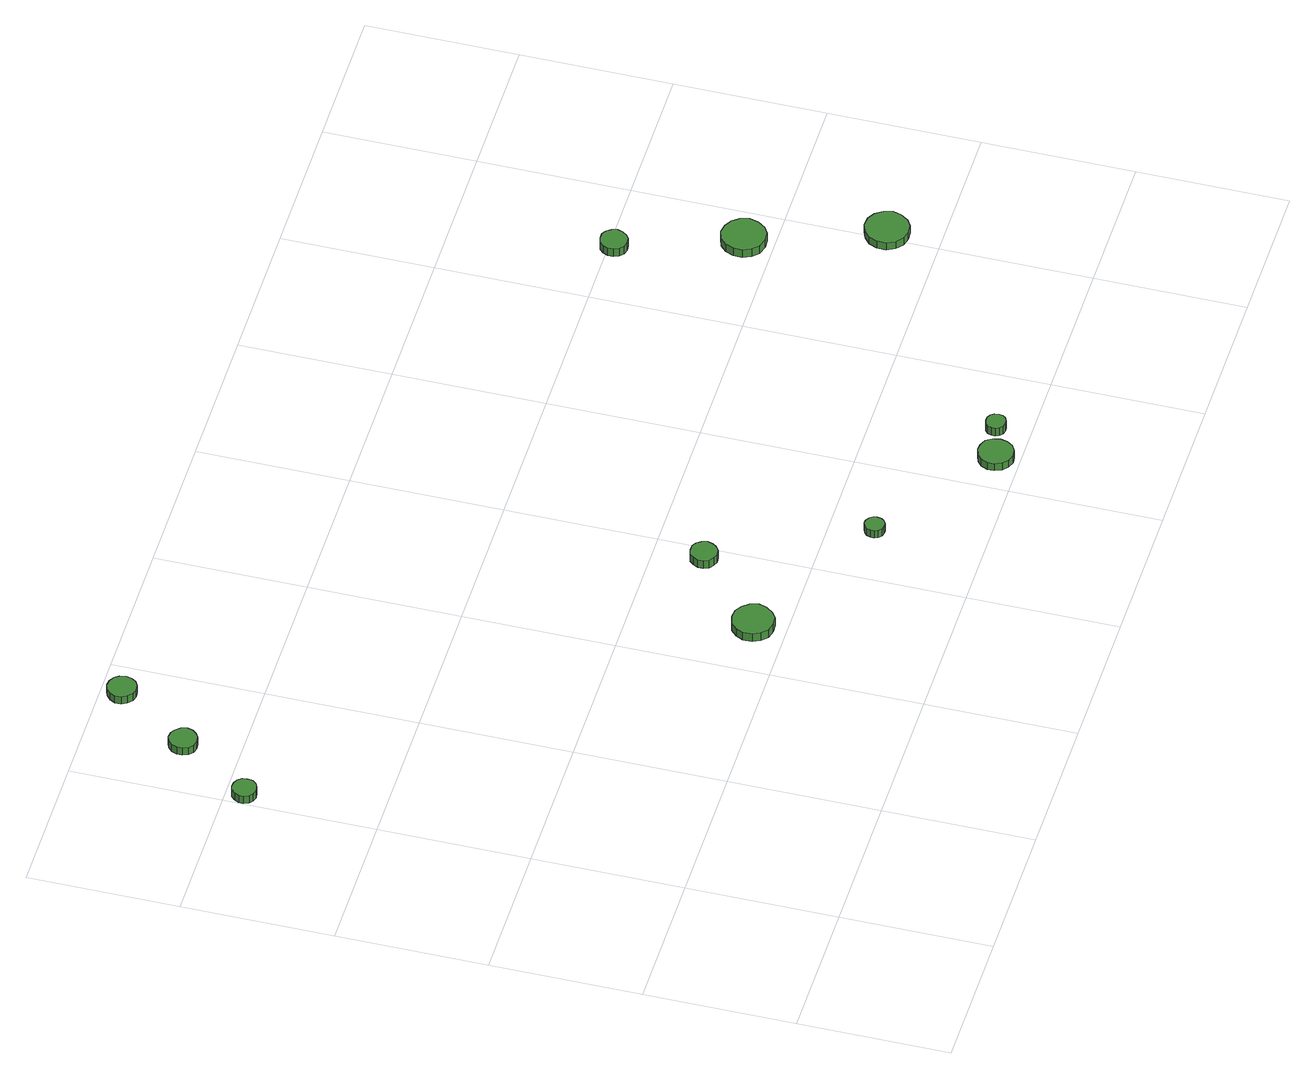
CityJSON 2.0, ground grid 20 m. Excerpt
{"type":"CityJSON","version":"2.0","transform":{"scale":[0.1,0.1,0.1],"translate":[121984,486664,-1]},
"CityObjects":{
"tree1":{"type":"SolitaryVegetationObject","attributes":{"function":"something"},"geometry":[{"type":"MultiSurface","lod":"1","boundaries":[[[0,1,2,3,4,5,6,7,8,9,10,11,12,13,14]],[[15,16,17,18,19,20,21,22,23,24,25,26,27,28,29]],[[0,29,28,1]],[[1,28,27,2]],[[2,27,26,3]],[[3,26,25,4]],[[4,25,24,5]],[[5,24,23,6]],[[6,23,22,7]],[[7,22,21,8]],[[8,21,20,9]],[[9,20,19,10]],[[10,19,18,11]],[[11,18,17,12]],[[12,17,16,13]],[[13,16,15,14]],[[14,15,29,0]]]}]},
"tree2":{"type":"SolitaryVegetationObject","attributes":{"function":"something"},"geometry":[{"type":"MultiSurface","lod":"1","boundaries":[[[30,31,32,33,34,35,36,37,38,39,40,41,42,43,44]],[[45,46,47,48,49,50,51,52,53,54,55,56,57,58,59]],[[30,59,58,31]],[[31,58,57,32]],[[32,57,56,33]],[[33,56,55,34]],[[34,55,54,35]],[[35,54,53,36]],[[36,53,52,37]],[[37,52,51,38]],[[38,51,50,39]],[[39,50,49,40]],[[40,49,48,41]],[[41,48,47,42]],[[42,47,46,43]],[[43,46,45,44]],[[44,45,59,30]]]}]},
"tree3":{"type":"SolitaryVegetationObject","attributes":{"function":"something"},"geometry":[{"type":"MultiSurface","lod":"1","boundaries":[[[60,61,62,63,64,65,66,67,68,69,70,71,72,73,74]],[[75,76,77,78,79,80,81,82,83,84,85,86,87,88,89]],[[60,89,88,61]],[[61,88,87,62]],[[62,87,86,63]],[[63,86,85,64]],[[64,85,84,65]],[[65,84,83,66]],[[66,83,82,67]],[[67,82,81,68]],[[68,81,80,69]],[[69,80,79,70]],[[70,79,78,71]],[[71,78,77,72]],[[72,77,76,73]],[[73,76,75,74]],[[74,75,89,60]]]}]},
"tree4":{"type":"SolitaryVegetationObject","attributes":{"function":"something"},"geometry":[{"type":"MultiSurface","lod":"1","boundaries":[[[90,91,92,93,94,95,96,97,98,99,100,101,102,103,104]],[[105,106,107,108,109,110,111,112,113,114,115,116,117,118,119]],[[90,119,118,91]],[[91,118,117,92]],[[92,117,116,93]],[[93,116,115,94]],[[94,115,114,95]],[[95,114,113,96]],[[96,113,112,97]],[[97,112,111,98]],[[98,111,110,99]],[[99,110,109,100]],[[100,109,108,101]],[[101,108,107,102]],[[102,107,106,103]],[[103,106,105,104]],[[104,105,119,90]]]}]},
"tree5":{"type":"SolitaryVegetationObject","attributes":{"function":"something"},"geometry":[{"type":"MultiSurface","lod":"1","boundaries":[[[120,121,122,123,124,125,126,127,128,129,130,131,132,133,134]],[[135,136,137,138,139,140,141,142,143,144,145,146,147,148,149]],[[120,149,148,121]],[[121,148,147,122]],[[122,147,146,123]],[[123,146,145,124]],[[124,145,144,125]],[[125,144,143,126]],[[126,143,142,127]],[[127,142,141,128]],[[128,141,140,129]],[[129,140,139,130]],[[130,139,138,131]],[[131,138,137,132]],[[132,137,136,133]],[[133,136,135,134]],[[134,135,149,120]]]}]},
"tree6":{"type":"SolitaryVegetationObject","attributes":{"function":"something"},"geometry":[{"type":"MultiSurface","lod":"1","boundaries":[[[150,151,152,153,154,155,156,157,158,159,160,161,162,163,164]],[[165,166,167,168,169,170,171,172,173,174,175,176,177,178,179]],[[150,179,178,151]],[[151,178,177,152]],[[152,177,176,153]],[[153,176,175,154]],[[154,175,174,155]],[[155,174,173,156]],[[156,173,172,157]],[[157,172,171,158]],[[158,171,170,159]],[[159,170,169,160]],[[160,169,168,161]],[[161,168,167,162]],[[162,167,166,163]],[[163,166,165,164]],[[164,165,179,150]]]}]},
"tree7":{"type":"SolitaryVegetationObject","attributes":{"function":"something"},"geometry":[{"type":"MultiSurface","lod":"1","boundaries":[[[180,181,182,183,184,185,186,187,188,189,190,191,192,193,194]],[[195,196,197,198,199,200,201,202,203,204,205,206,207,208,209]],[[180,209,208,181]],[[181,208,207,182]],[[182,207,206,183]],[[183,206,205,184]],[[184,205,204,185]],[[185,204,203,186]],[[186,203,202,187]],[[187,202,201,188]],[[188,201,200,189]],[[189,200,199,190]],[[190,199,198,191]],[[191,198,197,192]],[[192,197,196,193]],[[193,196,195,194]],[[194,195,209,180]]]}]},
"tree8":{"type":"SolitaryVegetationObject","attributes":{"function":"something"},"geometry":[{"type":"MultiSurface","lod":"1","boundaries":[[[210,211,212,213,214,215,216,217,218,219,220,221,222,223,224]],[[225,226,227,228,229,230,231,232,233,234,235,236,237,238,239]],[[210,239,238,211]],[[211,238,237,212]],[[212,237,236,213]],[[213,236,235,214]],[[214,235,234,215]],[[215,234,233,216]],[[216,233,232,217]],[[217,232,231,218]],[[218,231,230,219]],[[219,230,229,220]],[[220,229,228,221]],[[221,228,227,222]],[[222,227,226,223]],[[223,226,225,224]],[[224,225,239,210]]]}]},
"tree9":{"type":"SolitaryVegetationObject","attributes":{"function":"something"},"geometry":[{"type":"MultiSurface","lod":"1","boundaries":[[[240,241,242,243,244,245,246,247,248,249,250,251,252,253,254]],[[255,256,257,258,259,260,261,262,263,264,265,266,267,268,269]],[[240,269,268,241]],[[241,268,267,242]],[[242,267,266,243]],[[243,266,265,244]],[[244,265,264,245]],[[245,264,263,246]],[[246,263,262,247]],[[247,262,261,248]],[[248,261,260,249]],[[249,260,259,250]],[[250,259,258,251]],[[251,258,257,252]],[[252,257,256,253]],[[253,256,255,254]],[[254,255,269,240]]]}]},
"tree10":{"type":"SolitaryVegetationObject","attributes":{"function":"something"},"geometry":[{"type":"MultiSurface","lod":"1","boundaries":[[[270,271,272,273,274,275,276,277,278,279,280,281,282,283,284]],[[285,286,287,288,289,290,291,292,293,294,295,296,297,298,299]],[[270,299,298,271]],[[271,298,297,272]],[[272,297,296,273]],[[273,296,295,274]],[[274,295,294,275]],[[275,294,293,276]],[[276,293,292,277]],[[277,292,291,278]],[[278,291,290,279]],[[279,290,289,280]],[[280,289,288,281]],[[281,288,287,282]],[[282,287,286,283]],[[283,286,285,284]],[[284,285,299,270]]]}]},
"tree11":{"type":"SolitaryVegetationObject","attributes":{"function":"something"},"geometry":[{"type":"MultiSurface","lod":"1","boundaries":[[[300,301,302,303,304,305,306,307,308,309,310,311,312,313,314]],[[315,316,317,318,319,320,321,322,323,324,325,326,327,328,329]],[[300,329,328,301]],[[301,328,327,302]],[[302,327,326,303]],[[303,326,325,304]],[[304,325,324,305]],[[305,324,323,306]],[[306,323,322,307]],[[307,322,321,308]],[[308,321,320,309]],[[309,320,319,310]],[[310,319,318,311]],[[311,318,317,312]],[[312,317,316,313]],[[313,316,315,314]],[[314,315,329,300]]]}]}
},
"vertices":[
[34,777,19],[33,784,19],[29,789,19],[23,792,19],[16,793,19],[10,791,19],[5,786,19],[2,780,19],[2,774,19],[5,767,19],[10,763,19],[16,761,19],[23,762,19],[29,765,19],[33,770,19],[33,770,7],[29,765,7],[23,762,7],[16,761,7],[10,763,7],[5,767,7],[2,774,7],[2,780,7],[5,786,7],[10,791,7],[16,793,7],[23,792,7],[29,789,7],[33,784,7],[34,777,7],
[103,874,19],[101,882,19],[96,888,19],[90,892,19],[82,893,19],[75,891,19],[69,885,19],[66,878,19],[66,871,19],[69,863,19],[75,858,19],[82,856,19],[90,857,19],[96,861,19],[101,867,19],[101,867,7],[96,861,7],[90,857,7],[82,856,7],[75,858,7],[69,863,7],[66,871,7],[66,878,7],[69,885,7],[75,891,7],[82,893,7],[90,892,7],[96,888,7],[101,882,7],[103,874,7],
[173,973,19],[171,981,19],[167,987,19],[160,991,19],[152,992,19],[145,990,19],[139,984,19],[135,977,19],[135,969,19],[139,962,19],[145,956,19],[152,954,19],[160,955,19],[167,959,19],[171,965,19],[171,965,7],[167,959,7],[160,955,7],[152,954,7],[145,956,7],[139,962,7],[135,969,7],[135,977,7],[139,984,7],[145,990,7],[152,992,7],[160,991,7],[167,987,7],[171,981,7],[173,973,7],
[506,243,22],[503,254,22],[496,263,22],[487,269,22],[475,270,22],[464,267,22],[456,259,22],[451,249,22],[451,237,22],[456,227,22],[464,219,22],[475,216,22],[487,217,22],[496,223,22],[503,232,22],[503,232,9],[496,223,9],[487,217,9],[475,216,9],[464,219,9],[456,227,9],[451,237,9],[451,249,9],[456,259,9],[464,267,9],[475,270,9],[487,269,9],[496,263,9],[503,254,9],[506,243,9],
[598,335,22],[596,342,22],[592,348,22],[586,352,22],[578,352,22],[571,350,22],[566,345,22],[563,338,22],[563,331,22],[566,324,22],[571,320,22],[578,317,22],[586,318,22],[592,322,22],[596,328,22],[596,328,9],[592,322,9],[586,318,9],[578,317,9],[571,320,9],[566,324,9],[563,331,9],[563,338,9],[566,345,9],[571,350,9],[578,352,9],[586,352,9],[592,348,9],[596,342,9],[598,335,9],
[696,142,23],[695,147,23],[692,151,23],[687,154,23],[682,155,23],[677,153,23],[673,149,23],[671,144,23],[671,139,23],[673,134,23],[677,130,23],[682,129,23],[687,129,23],[692,132,23],[695,136,23],[695,136,11],[692,132,11],[687,129,11],[682,129,11],[677,130,11],[673,134,11],[671,139,11],[671,144,11],[673,149,11],[677,153,11],[682,155,11],[687,154,11],[692,151,11],[695,147,11],[696,142,11],
[872,30,24],[870,40,24],[865,48,24],[856,52,24],[847,53,24],[838,50,24],[831,44,24],[827,35,24],[827,26,24],[831,17,24],[838,10,24],[847,7,24],[856,8,24],[865,13,24],[870,21,24],[870,21,12],[865,13,12],[856,8,12],[847,7,12],[838,10,12],[831,17,12],[827,26,12],[827,35,12],[831,44,12],[838,50,12],[847,53,12],[856,52,12],[865,48,12],[870,40,12],[872,30,12],
[915,44,24],[914,50,24],[911,54,24],[906,57,24],[900,57,24],[895,56,24],[891,52,24],[889,47,24],[889,42,24],[891,37,24],[895,33,24],[900,32,24],[906,32,24],[911,35,24],[914,39,24],[914,39,11],[911,35,11],[906,32,11],[900,32,11],[895,33,11],[891,37,11],[889,42,11],[889,47,11],[891,52,11],[895,56,11],[900,57,11],[906,57,11],[911,54,11],[914,50,11],[915,44,11],
[1108,592,27],[1106,599,27],[1102,605,27],[1096,609,27],[1088,609,27],[1081,607,27],[1076,602,27],[1073,595,27],[1073,588,27],[1076,581,27],[1081,576,27],[1088,574,27],[1096,575,27],[1102,579,27],[1106,585,27],[1106,585,14],[1102,579,14],[1096,575,14],[1088,574,14],[1081,576,14],[1076,581,14],[1073,588,14],[1073,595,14],[1076,602,14],[1081,607,14],[1088,609,14],[1096,609,14],[1102,605,14],[1106,599,14],[1108,592,14],
[1172,438,26],[1169,450,26],[1162,459,26],[1152,465,26],[1140,467,26],[1128,463,26],[1120,455,26],[1115,444,26],[1115,432,26],[1120,421,26],[1128,413,26],[1140,409,26],[1152,410,26],[1162,416,26],[1169,426,26],[1169,426,13],[1162,416,13],[1152,410,13],[1140,409,13],[1128,413,13],[1120,421,13],[1115,432,13],[1115,444,13],[1120,455,13],[1128,463,13],[1140,467,13],[1152,465,13],[1162,459,13],[1169,450,13],[1172,438,13],
[1232,268,26],[1229,280,26],[1222,290,26],[1212,296,26],[1200,297,26],[1189,293,26],[1180,285,26],[1175,274,26],[1175,262,26],[1180,251,26],[1189,243,26],[1200,240,26],[1212,241,26],[1222,247,26],[1229,257,26],[1229,257,14],[1222,247,14],[1212,241,14],[1200,240,14],[1189,243,14],[1180,251,14],[1175,262,14],[1175,274,14],[1180,285,14],[1189,293,14],[1200,297,14],[1212,296,14],[1222,290,14],[1229,280,14],[1232,268,14]
]}
